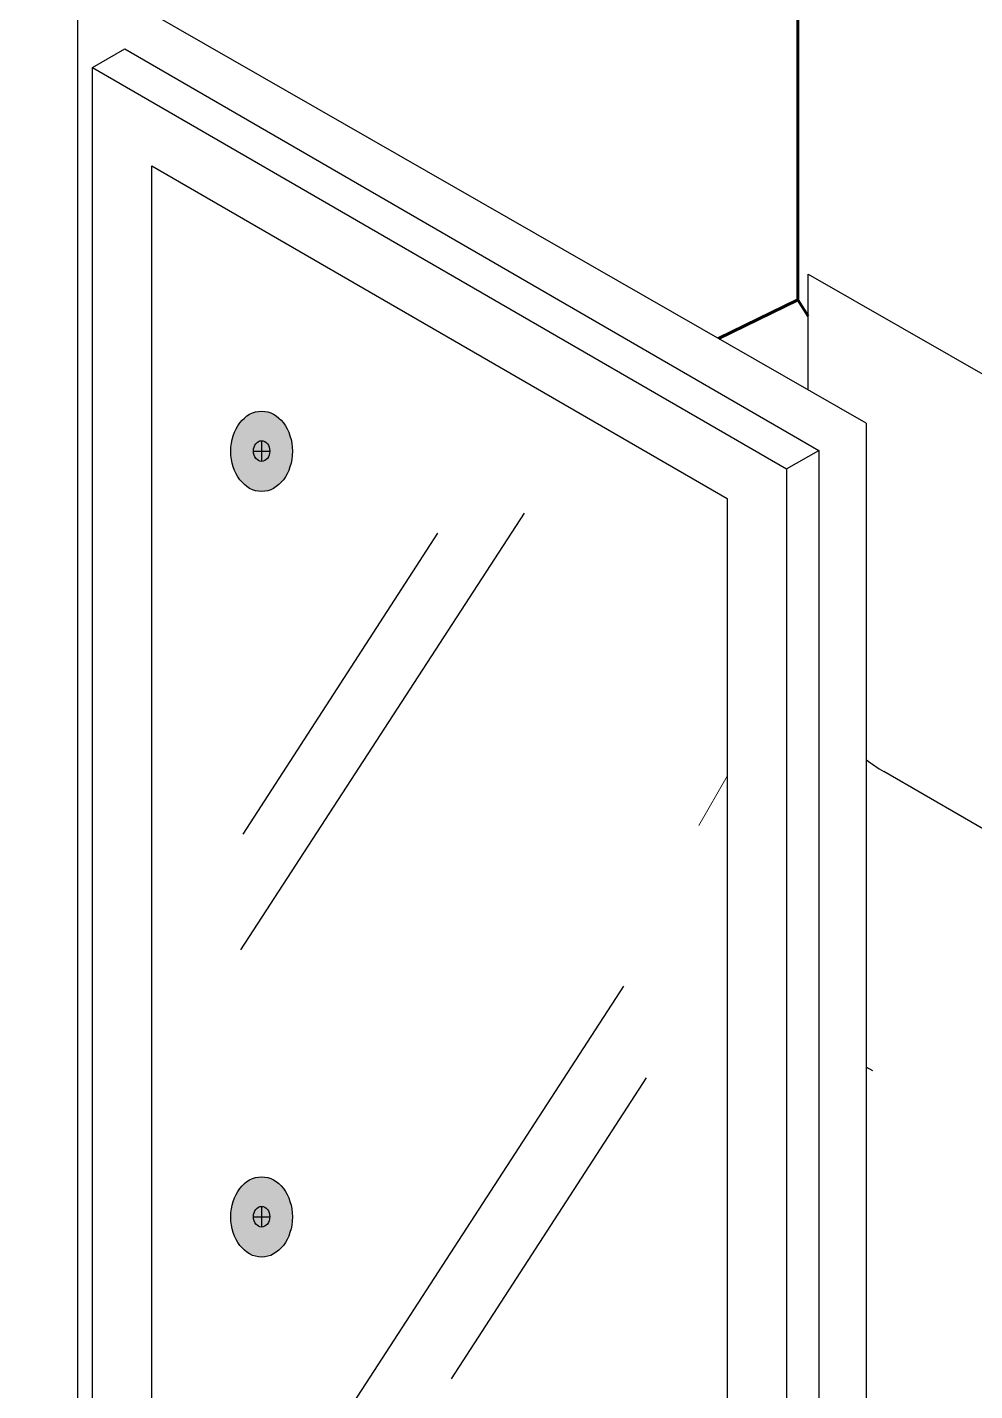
# Model space of a CAD drawing. Extents: x -1279 to 5791, y -3809 to 1769.
# Drawn here: x -217 to -104.3, y -2908.5 to -2746.3 of the extents above; entities that cross this region are included whole.
import ezdxf

# ---------------------------------------------------------------- set-up
doc = ezdxf.new("R2010")
doc.units = 0
doc.header["$MEASUREMENT"] = 0
for name, color, linetype, lineweight in [('.ATI-DETAIL', 7, 'Continuous', 0), ('G-ANNO-TTLB', 7, 'Continuous', 0), ('TYVEK', 7, 'Continuous', 0)]:
    doc.layers.add(name, color=color, linetype=linetype, lineweight=lineweight)

# ---------------------------------------------------------------- blocks, each defined once
blk = doc.blocks.new('Block_108')
at = {"layer": 'TYVEK', "true_color": 0x003b71, "transparency": 33554687}
h = blk.add_hatch(color=156, dxfattribs=at)
h.dxf.hatch_style = 2
edge = h.paths.add_edge_path()
edge.add_ellipse((-189.16, -2796.72), major_axis=(0, 4.78), ratio=0.766948, start_angle=0, end_angle=360)
h = blk.add_hatch(color=156, dxfattribs=at)
h.dxf.hatch_style = 2
edge = h.paths.add_edge_path()
edge.add_ellipse((-189.16, -2887.82), major_axis=(0, 4.78), ratio=0.766948, start_angle=0, end_angle=360)
at = {"layer": 'TYVEK', "color": 18, "lineweight": 25, "true_color": 0x080808}
for p, q in [((-190.14, -2796.69), (-188.19, -2796.69)), ((-189.16, -2795.45), (-189.16, -2797.92)), ((-189.16, -2886.56), (-189.16, -2889.03)), ((-190.14, -2887.79), (-188.19, -2887.79))]:
    blk.add_line(p, q, dxfattribs=at)
at = {"layer": 'TYVEK', "color": 8, "lineweight": 25, "true_color": 0x808080}
for points in [[(-193.34, -2797.05)], [(-189.68, -2801.83)]]:
    blk.add_lwpolyline(points, dxfattribs=at)
at = {"layer": 'TYVEK', "color": 18, "lineweight": 25, "true_color": 0x000000}
for centre in [(-189.16, -2796.72), (-189.16, -2887.82)]:
    blk.add_ellipse(centre, major_axis=(0, 4.78), ratio=0.766948, dxfattribs=at)
at = {"layer": 'TYVEK', "color": 18, "lineweight": 25, "true_color": 0x080808}
for centre in [(-189.16, -2796.69), (-189.16, -2887.79)]:
    blk.add_ellipse(centre, major_axis=(0, 1.23), ratio=0.788846, dxfattribs=at)
blk = doc.blocks.new('Block_564')
at = {"layer": '.ATI-DETAIL'}
blk.add_lwpolyline([(-202.21, -2918.89), (-202.21, -2762.75), (-133.76, -2802.35), (-133.76, -2958.49)], close=True, dxfattribs=at)
at = {"layer": '.ATI-DETAIL', "color": 251, "lineweight": 0, "true_color": 0x5b5b5b}
blk.add_open_spline([(-137.14, -2841.26), (-137.14, -2841.26), (-133.76, -2835.39), (-133.76, -2835.39)], degree=3, dxfattribs=at)

msp = doc.modelspace()

# ---------------------------------------------------------------- hatches: boundary and pattern name
at = {"layer": 'G-ANNO-TTLB', "true_color": 0xff00ff, "transparency": 33554687}
h = msp.add_hatch(color=6, dxfattribs=at)
edge = h.paths.add_edge_path()
edge.add_spline(control_points=[(1773.02, -3692.6), (1773.02, -3692.6), (-1156.5, -3692.6), (-1156.5, -3692.6), (-1156.5, -3692.6), (-1156.5, -1235.6), (-1156.5, -1235.6), (-1156.5, -1235.6), (1773.02, -1235.6), (1773.02, -1235.6), (1773.02, -1235.6), (1773.02, -3692.6), (1773.02, -3692.6)], knot_values=[0, 0, 0, 0, 1, 1, 1, 2, 2, 2, 3, 3, 3, 4, 4, 4, 4], degree=3, periodic=0)
edge = h.paths.add_edge_path()
edge.add_spline(control_points=[(-1147.5, -1244.6), (-1147.5, -1244.6), (-1147.5, -3683.6), (-1147.5, -3683.6), (-1147.5, -3683.6), (1764.02, -3683.6), (1764.02, -3683.6), (1764.02, -3683.6), (1764.02, -1244.6), (1764.02, -1244.6), (1764.02, -1244.6), (-1147.5, -1244.6), (-1147.5, -1244.6)], knot_values=[0, 0, 0, 0, 1, 1, 1, 2, 2, 2, 3, 3, 3, 4, 4, 4, 4], degree=3, periodic=0)
edge.add_line((-1147.5, -1244.6), (-1147.5, -1244.6))

# ---------------------------------------------------------------- linework, layer by layer
at = {"layer": 'G-ANNO-TTLB'}
for points in [[(1773.02, -3692.6), (1773.02, -3692.6), (-1156.5, -3692.6), (-1156.5, -3692.6), (-1156.5, -3692.6), (-1156.5, -1235.6), (-1156.5, -1235.6), (-1156.5, -1235.6), (1773.02, -1235.6), (1773.02, -1235.6), (1773.02, -1235.6), (1773.02, -3692.6), (1773.02, -3692.6)], [(-1147.5, -1244.6), (-1147.5, -1244.6), (-1147.5, -3683.6), (-1147.5, -3683.6), (-1147.5, -3683.6), (1764.02, -3683.6), (1764.02, -3683.6), (1764.02, -3683.6), (1764.02, -1244.6), (1764.02, -1244.6), (1764.02, -1244.6), (-1147.5, -1244.6), (-1147.5, -1244.6)]]:
    msp.add_open_spline(points, degree=3, knots=[0, 0, 0, 0, 1, 1, 1, 2, 2, 2, 3, 3, 3, 4, 4, 4, 4], dxfattribs=at)
at = {"layer": 'TYVEK', "color": 18, "lineweight": 60, "true_color": 0x000000}
for p, q in [((-125.35, -2778.68), (-125.35, -2735.19)), ((-134.78, -2783.3), (-125.35, -2778.68)), ((-124.11, -2780.62), (-125.35, -2778.68))]:
    msp.add_line(p, q, dxfattribs=at)
at = {"layer": 'TYVEK', "color": 3, "lineweight": 25, "true_color": 0x00ff00}
for p, q in [((-117.23, -2793.36), (-211.03, -2739.59)), ((-211.03, -2923.9), (-211.03, -2739.59)), ((-209.27, -2751.04), (-205.42, -2748.84)), ((-205.42, -2748.84), (-122.84, -2796.61)), ((-209.27, -2751.04), (-126.69, -2798.81)), ((-209.27, -2922.43), (-209.27, -2751.04)), ((-117.23, -2793.36), (-117.23, -2977.68)), ((-126.69, -2798.81), (-122.84, -2796.61)), ((-122.84, -2796.61), (-122.84, -2968)), ((-126.69, -2798.81), (-126.69, -2970.2))]:
    msp.add_line(p, q, dxfattribs=at)
at = {"layer": 'TYVEK', "color": 4, "lineweight": 25, "true_color": 0x00ffff}
for p, q in [((-124.11, -2789.42), (-124.11, -2775.63)), ((-124.11, -2775.63), (-101.68, -2788.49)), ((-84.12, -2852.75), (-115.12, -2834.82))]:
    msp.add_line(p, q, dxfattribs=at)
at = {"layer": 'TYVEK', "color": 252, "lineweight": 25, "true_color": 0x848484}
for p, q in [((-157.92, -2804.08), (-191.66, -2856.02)), ((-168.21, -2806.45), (-191.41, -2842.29)), ((-146.08, -2860.34), (-179.82, -2912.29)), ((-143.4, -2871.25), (-166.61, -2907.08))]:
    msp.add_line(p, q, dxfattribs=at)
at = {"layer": 'TYVEK', "color": 18, "lineweight": 25, "true_color": 0x000000}
msp.add_line((-116.44, -2870.45), (-117.23, -2869.99), dxfattribs=at)
at = {"layer": 'TYVEK', "color": 3, "lineweight": 25, "true_color": 0x00ff00}
msp.add_lwpolyline([(-202.21, -2918.89), (-202.21, -2762.75), (-133.76, -2802.35), (-133.76, -2958.49), (-202.21, -2918.89)], dxfattribs=at)
at = {"layer": 'TYVEK', "color": 4, "lineweight": 25, "true_color": 0x00ffff}
msp.add_open_spline([(-117.23, -2833.39), (-116.56, -2833.91), (-115.86, -2834.39), (-115.12, -2834.82)], degree=3, dxfattribs=at)

# ---------------------------------------------------------------- block references
at = {"layer": '.ATI-DETAIL'}
msp.add_blockref('Block_564', (0, 0), dxfattribs=at)
at = {"layer": 'TYVEK'}
msp.add_blockref('Block_108', (0, 0), dxfattribs=at)

doc.saveas('drawing.dxf')
